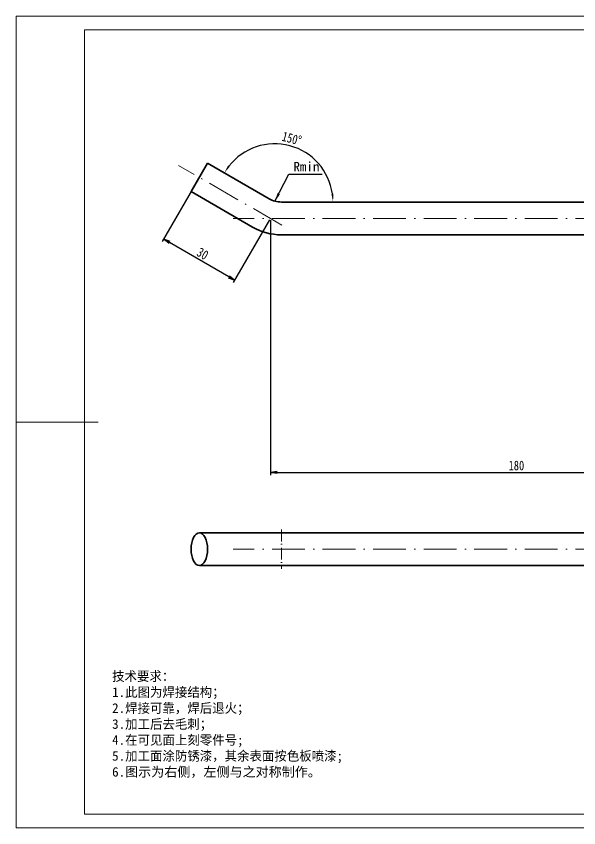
# Model space of a CAD drawing. Header units: millimetres. Extents: x -15766 to 80009, y -9701 to 15159.
# Drawn here: x 4458.1 to 4663.9, y 13253.7 to 13550.7 of the extents above; entities that cross this region are included whole.
import ezdxf

# ---------------------------------------------------------------- set-up
doc = ezdxf.new("R2010")
doc.units = ezdxf.units.MM
doc.linetypes.add('CENTER-HOKUTO_1', pattern=[16, 13, -1, 1, -1])
doc.linetypes.add('DASHDOT', pattern=[18.5, 12, -3, 0.5, -3])
doc.layers.get('DEFPOINTS').update_dxf_attribs({"lineweight": 18})
for name, color, linetype, lineweight in [('AM_7', 2, 'CENTER-HOKUTO_1', 18), ('AM_VIS', 7, 'Continuous', 18), ('CDRAFT0', 7, 'Continuous', 18), ('title_frame', 7, 'Continuous', 18), ('word_dim', 9, 'Continuous', 18), ('粗实线层_1', 7, 'Continuous', 15)]:
    doc.layers.add(name, color=color, linetype=linetype, lineweight=lineweight)
doc.styles.add('DIM', font='', dxfattribs={"width": 0.8})
doc.styles.get('DIM').set_extended_font_data('NSimSun')
doc.dimstyles.new('1-1', dxfattribs={"dimtxt": 3.5, "dimasz": 3, "dimexe": 1, "dimexo": 0, "dimgap": 1, "dimtad": 1, "dimdsep": 46, "dimtxsty": 'DIM', "dimblk": '_CAXARROW', "dimcen": 0, "dimdle": 6, "dimclrd": 256, "dimclre": 256, "dimclrt": 3, "dimazin": 2, "dimtfac": 0.707107, "dimtmove": 0, "dimatfit": 3, "dimfxl": 0, "dimfrac": 2, "dimtolj": 1, "dimarcsym": 0})
doc.dimstyles.new('1-1$0', dxfattribs={"dimtxt": 3.5, "dimasz": 2.5, "dimexe": 1, "dimexo": 0.625, "dimgap": 0.8, "dimtad": 1, "dimdsep": 46, "dimtxsty": 'DIM', "dimblk": 'OPEN', "dimcen": 0, "dimdle": 5, "dimclrd": 256, "dimclre": 256, "dimclrt": 3, "dimazin": 3, "dimtfac": 0.5, "dimtmove": 0, "dimatfit": 3, "dimldrblk": 'OPEN', "dimfxl": 0, "dimtolj": 1, "dimarcsym": 0})

# ---------------------------------------------------------------- blocks, each defined once
blk = doc.blocks.new('_OPEN')
at = {"color": 0, "linetype": 'ByBlock', "lineweight": -2}
for p, q in [((-1, 0.166667), (0, 0)), ((-1, -0.166667), (0, 0)), ((0, 0), (-1, 0))]:
    blk.add_line(p, q, dxfattribs=at)
blk = doc.blocks.new('*D749')
at = {"layer": 'DEFPOINTS', "color": 0, "transparency": 16777216}
for p in [(4551.04, 13476.74), (4731.04, 13427.74), (4731.04, 13383.75)]:
    blk.add_point(p, dxfattribs=at)
at = {"layer": 'word_dim', "linetype": 'Continuous', "lineweight": -2, "transparency": 16777216}
for p, q in [((4551.04, 13476.11), (4551.04, 13382.75)), ((4731.04, 13427.11), (4731.04, 13382.75)), ((4553.54, 13383.75), (4728.54, 13383.75))]:
    blk.add_line(p, q, dxfattribs=at)
at = {"layer": 'word_dim', "lineweight": -2, "transparency": 16777216, "xscale": 2.5, "yscale": 2.5, "zscale": 2.5, "rotation": 180}
blk.add_blockref('_OPEN', (4551.04, 13383.75), dxfattribs=at)
at = {"layer": 'word_dim', "lineweight": -2, "transparency": 16777216, "xscale": 2.5, "yscale": 2.5, "zscale": 2.5}
blk.add_blockref('_OPEN', (4731.04, 13383.75), dxfattribs=at)
at = {"layer": 'word_dim', "color": 3, "transparency": 16777216, "insert": (4641.04, 13386.3), "char_height": 3.5, "attachment_point": 5, "style": 'DIM'}
blk.add_mtext('\\A1;180', dxfattribs=at)
blk = doc.blocks.new('*D750')
at = {"layer": 'DEFPOINTS', "color": 0, "transparency": 16777216}
for p in [(4525.06, 13491.74), (4551.04, 13476.74), (4512, 13469.12)]:
    blk.add_point(p, dxfattribs=at)
at = {"layer": 'word_dim', "linetype": 'Continuous', "lineweight": -2, "transparency": 16777216}
for p, q in [((4524.74, 13491.2), (4511.5, 13468.25)), ((4550.72, 13476.2), (4537.48, 13453.25)), ((4535.81, 13455.37), (4514.16, 13467.87))]:
    blk.add_line(p, q, dxfattribs=at)
at = {"layer": 'word_dim', "lineweight": -2, "transparency": 16777216, "xscale": 2.5, "yscale": 2.5, "zscale": 2.5}
for p, rotation in [((4512, 13469.12), 150.0003541417326), ((4537.98, 13454.12), 330.0003541417326)]:
    blk.add_blockref('_OPEN', p, dxfattribs=dict(at, rotation=rotation))
at = {"layer": 'word_dim', "color": 3, "transparency": 16777216, "insert": (4526.26, 13463.83), "char_height": 3.5, "attachment_point": 5, "rotation": 330.0004, "style": 'DIM'}
blk.add_mtext('\\A1;30', dxfattribs=at)
blk = doc.blocks.new('_CAXARROW')
blk.add_hatch(color=0).paths.add_polyline_path([(0, 0), (-1, 0.125), (-1, -0.125)], flags=0)
blk = doc.blocks.new('*X614')
at = {"layer": 'CDRAFT0'}
for p, q in [((420, 297), (0, 297)), ((0, 297), (0, 0)), ((0, 0), (420, 0))]:
    blk.add_line(p, q, dxfattribs=at)
at = {"layer": '粗实线层_1'}
for p, q in [((415, 292), (25, 292)), ((25, 292), (25, 5)), ((0, 148.5), (30, 148.5)), ((25, 5), (415, 5))]:
    blk.add_line(p, q, dxfattribs=at)
blk = doc.blocks.new('*D1213')
at = {"layer": 'DEFPOINTS', "color": 0, "transparency": 16777216}
for p in [(4566.34, 13499.06), (4528.06, 13496.93), (4550.56, 13483.94), (4555.06, 13482.74), (4691.04, 13482.74)]:
    blk.add_point(p, dxfattribs=at)
at = {"layer": 'word_dim', "linetype": 'Continuous', "lineweight": -2, "transparency": 16777216}
blk.add_arc((4552.64, 13482.74), 21.31, 8.0741, 141.9258, dxfattribs=at)
at = {"layer": 'word_dim', "lineweight": -2, "transparency": 16777216, "xscale": 3, "yscale": 3, "zscale": 3}
for p, rotation in [((4534.19, 13493.39), 235.9628893522078), ((4573.95, 13482.74), 274.0370400914607)]:
    blk.add_blockref('_CAXARROW', p, dxfattribs=dict(at, rotation=rotation))
at = {"layer": 'word_dim', "color": 3, "transparency": 16777216, "insert": (4558.87, 13505.97), "char_height": 3.5, "attachment_point": 5, "rotation": 345, "style": 'DIM'}
blk.add_mtext('\\A1;150°', dxfattribs=at)

msp = doc.modelspace()

# ---------------------------------------------------------------- linework, layer by layer
at = {"layer": 'AM_7', "linetype": 'DASHDOT', "lineweight": 13}
for p, q in [((4555.20591, 13474.33002), (4517.40562, 13496.15387)), ((4748.63462, 13476.73713), (4537.45787, 13476.73713)), ((4748.63462, 13355.68102), (4537.45689, 13355.68102))]:
    msp.add_line(p, q, dxfattribs=at)
at = {"layer": 'AM_7', "linetype": 'DASHDOT', "lineweight": 13, "ltscale": 0.360016}
msp.add_line((4555.05552, 13362.88109), (4555.05552, 13348.48046), dxfattribs=at)
at = {"layer": 'AM_VIS', "lineweight": 35}
for p, q in [((4522.05552, 13486.54096), (4528.05552, 13496.93329)), ((4550.55552, 13483.94287), (4528.05552, 13496.93329)), ((4544.55552, 13473.5506), (4522.05552, 13486.54096)), ((4691.03648, 13482.73713), (4555.05552, 13482.73713)), ((4691.03648, 13470.73713), (4555.05552, 13470.73713)), ((4547.55552, 13361.68102), (4525.05552, 13361.68102)), ((4555.05552, 13361.68102), (4547.55552, 13361.68102)), ((4731.03648, 13361.68102), (4555.05552, 13361.68102)), ((4547.55552, 13349.68102), (4525.05552, 13349.68102)), ((4555.05552, 13349.68102), (4547.55552, 13349.68102)), ((4691.03648, 13349.68102), (4555.05552, 13349.68102))]:
    msp.add_line(p, q, dxfattribs=at)
for radius in [9, 21]:
    msp.add_arc((4555.05552, 13491.73713), radius, 239.999997, 269.999997, dxfattribs=at)
for start_param, end_param in [(0, 1.570796327), (3.141592654, 6.283185307), (1.570796327, 3.141592654)]:
    msp.add_ellipse((4525.05552, 13355.68102), major_axis=(0, 6), ratio=0.5, start_param=start_param, end_param=end_param, dxfattribs=at)

# ---------------------------------------------------------------- block references
at = {"layer": 'title_frame'}
msp.add_blockref('*X614', (4458.0616, 13253.73384), dxfattribs=at)

# ---------------------------------------------------------------- texts
at = {"layer": 'word_dim', "color": 3, "insert": (4559.46959, 13493.92881), "char_height": 3.5, "attachment_point": 7}
msp.add_mtext('\\A1;Rmin', dxfattribs=at)
at = {"layer": 'word_dim', "linetype": 'Continuous', "ltscale": 4, "insert": (4493.14294, 13310.95902), "char_height": 3.5, "width": 139.6035818, "attachment_point": 1}
msp.add_mtext('{\\C3;技术要求：\\P1.此图为焊接结构；\\P2.焊接可靠，焊后退火；\\P3.加工后去毛刺；\\P4.在可见面上刻零件号;\\P5.加工面涂防锈漆，其余表面按色板喷漆;\\P\\fNSimSun|b0|i0|c134|p49;6.\\fSimSun|b0|i0|c134|p49;图示为右侧，左侧与之对称制作。}', dxfattribs=at)

# ---------------------------------------------------------------- dimensions: what is measured, and where the dimension line sits
at = {"layer": 'word_dim', "color": 3}
dim = msp.add_angular_dim_2l(base=(4566.33944, 13499.05878), line1=((4691.03648, 13482.73713), (4555.05552, 13482.73713)), line2=((4550.55552, 13483.94287), (4528.05552, 13496.93329)), dimstyle='1-1', dxfattribs=at)
dim.commit()
dim.dimension.update_dxf_attribs({"geometry": '*D1213', "text_midpoint": (4558.87021, 13505.97383)})
at = {"layer": 'word_dim'}
dim = msp.add_aligned_dim(p1=(4551.03666, 13476.73713), p2=(4525.05552, 13491.73713), distance=26.11943, dimstyle='1-1$0', dxfattribs=at)
dim.commit()
dim.dimension.update_dxf_attribs({"geometry": '*D750', "text_midpoint": (4526.2615, 13463.82533)})
dim = msp.add_linear_dim(base=(4731.03648, 13383.75126), p1=(4551.03666, 13476.73713), p2=(4731.03648, 13427.73713), dimstyle='1-1$0', dxfattribs=at)
dim.commit()
dim.dimension.update_dxf_attribs({"geometry": '*D749', "text_midpoint": (4641.03657, 13386.30126)})

# ---------------------------------------------------------------- leaders
at = {"layer": 'word_dim', "annotation_type": 0, "has_hookline": 1, "hookline_direction": 0, "text_width": 10.5}
msp.add_leader([(4552.72615, 13483.04379), (4557.74382, 13492.92881), (4558.46959, 13492.92881)], dimstyle='1-1', override={"dimgap": 1, "dimtad": 1}, dxfattribs=at)

doc.saveas('drawing.dxf')
